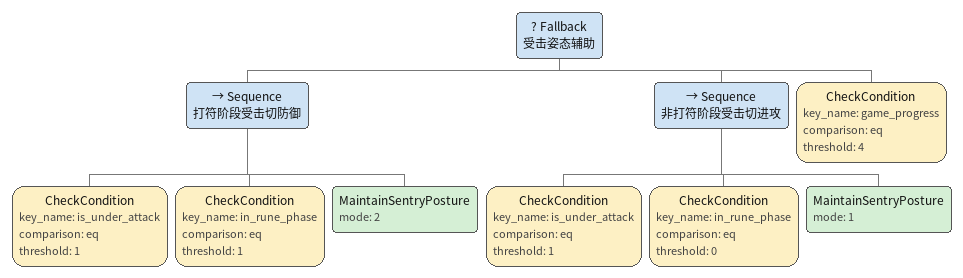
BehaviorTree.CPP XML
<Fallback name="受击姿态辅助">
  <Sequence name="打符阶段受击切防御">
    <CheckCondition key_name="is_under_attack" comparison="eq" threshold="1"/>
    <CheckCondition key_name="in_rune_phase" comparison="eq" threshold="1"/>
    <MaintainSentryPosture mode="2"/>
  </Sequence>
  <Sequence name="非打符阶段受击切进攻">
    <CheckCondition key_name="is_under_attack" comparison="eq" threshold="1"/>
    <CheckCondition key_name="in_rune_phase" comparison="eq" threshold="0"/>
    <MaintainSentryPosture mode="1"/>
  </Sequence>
  <CheckCondition key_name="game_progress" comparison="eq" threshold="4"/>
</Fallback>
